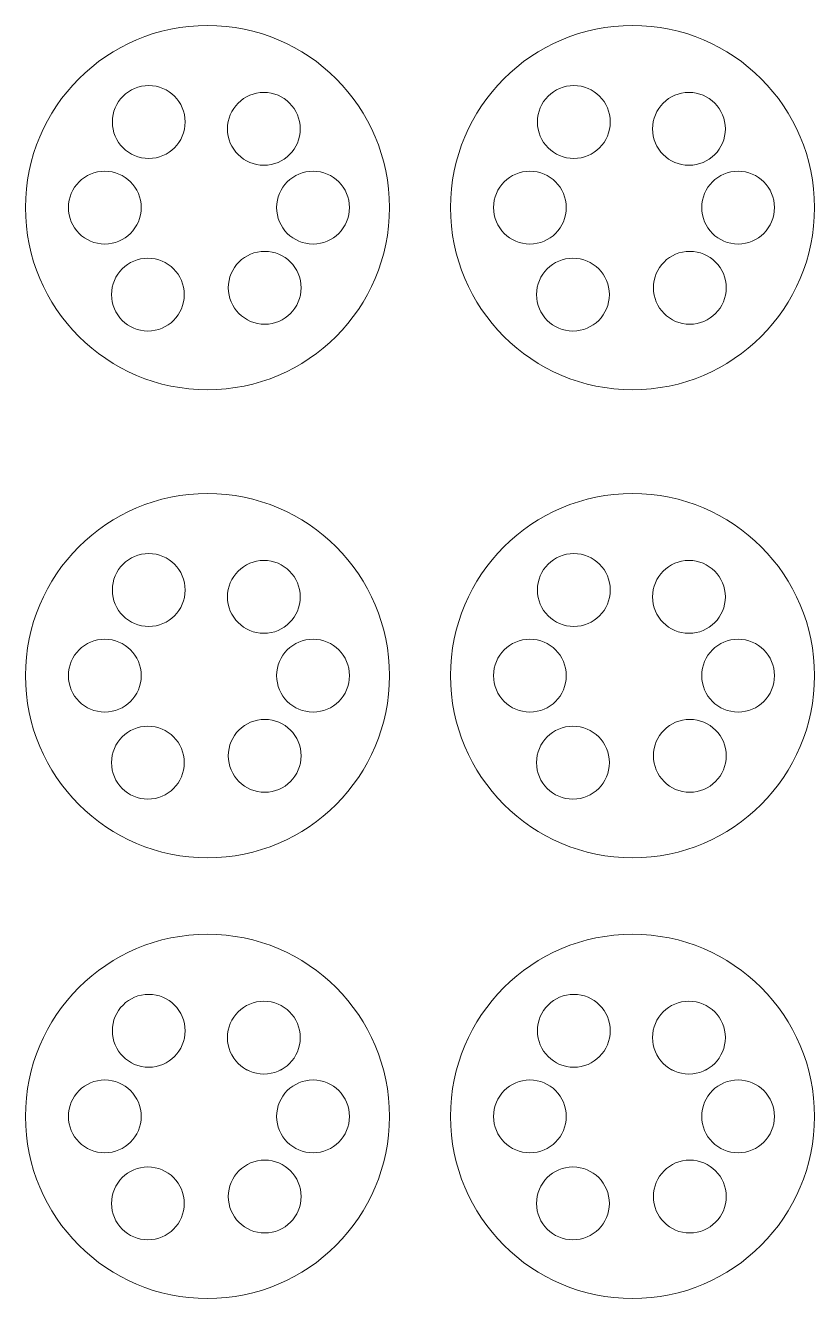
# Model space of a CAD drawing. Header units: millimetres. Extents: x -2444 to 3336, y -980 to 1690.
# Drawn here: x 1110.5 to 1190, y -862.5 to -734.4 of the extents above; entities that cross this region are included whole.
import ezdxf

# ---------------------------------------------------------------- set-up
doc = ezdxf.new("R2010")
doc.units = ezdxf.units.MM
doc.header["$MEASUREMENT"] = 0
doc.layers.add('Camada 1', color=7, linetype='Continuous')

msp = doc.modelspace()

# ---------------------------------------------------------------- linework, layer by layer
at = {"layer": 'Camada 1', "color": 250, "lineweight": 9}
for points in [[(1147.1929, -752.6824), (1147.1929, -762.8055), (1138.9866, -771.0119), (1128.8636, -771.0119), (1128.8636, -771.0119), (1118.7406, -771.0119), (1110.5342, -762.8055), (1110.5342, -752.6824), (1110.5342, -752.6824), (1110.5342, -742.5595), (1118.7406, -734.3532), (1128.8636, -734.3532), (1128.8636, -734.3532), (1138.9866, -734.3532), (1147.1929, -742.5595), (1147.1929, -752.6824)], [(1190, -752.6824), (1190, -762.8055), (1181.7937, -771.0119), (1171.6707, -771.0119), (1171.6707, -771.0119), (1161.5477, -771.0119), (1153.3413, -762.8055), (1153.3413, -752.6824), (1153.3413, -752.6824), (1153.3413, -742.5595), (1161.5477, -734.3532), (1171.6707, -734.3532), (1171.6707, -734.3532), (1181.7937, -734.3532), (1190, -742.5595), (1190, -752.6824)], [(1126.6173, -744.0665), (1126.6173, -746.0911), (1124.976, -747.7324), (1122.9514, -747.7324), (1122.9514, -747.7324), (1120.9268, -747.7324), (1119.2855, -746.0911), (1119.2855, -744.0665), (1119.2855, -744.0665), (1119.2855, -742.042), (1120.9268, -740.4007), (1122.9514, -740.4007), (1122.9514, -740.4007), (1124.976, -740.4007), (1126.6173, -742.042), (1126.6173, -744.0665)], [(1126.6173, -744.0665), (1126.6173, -746.0911), (1124.976, -747.7324), (1122.9514, -747.7324), (1122.9514, -747.7324), (1120.9268, -747.7324), (1119.2855, -746.0911), (1119.2855, -744.0665), (1119.2855, -744.0665), (1119.2855, -742.0419), (1120.9268, -740.4007), (1122.9514, -740.4007), (1122.9514, -740.4007), (1124.976, -740.4007), (1126.6173, -742.0419), (1126.6173, -744.0665)], [(1169.4244, -744.0665), (1169.4244, -746.0911), (1167.7831, -747.7324), (1165.7585, -747.7324), (1165.7585, -747.7324), (1163.7339, -747.7324), (1162.0926, -746.0911), (1162.0926, -744.0665), (1162.0926, -744.0665), (1162.0926, -742.042), (1163.7339, -740.4007), (1165.7585, -740.4007), (1165.7585, -740.4007), (1167.7831, -740.4007), (1169.4244, -742.042), (1169.4244, -744.0665)], [(1169.4244, -744.0665), (1169.4244, -746.0911), (1167.7831, -747.7324), (1165.7585, -747.7324), (1165.7585, -747.7324), (1163.7339, -747.7324), (1162.0926, -746.0911), (1162.0926, -744.0665), (1162.0926, -744.0665), (1162.0926, -742.0419), (1163.7339, -740.4007), (1165.7585, -740.4007), (1165.7585, -740.4007), (1167.7831, -740.4007), (1169.4244, -742.0419), (1169.4244, -744.0665)], [(1130.8785, -744.757), (1130.8785, -742.7325), (1132.5198, -741.0912), (1134.5444, -741.0912), (1134.5444, -741.0912), (1136.5689, -741.0912), (1138.2102, -742.7325), (1138.2102, -744.757), (1138.2102, -744.757), (1138.2102, -746.7816), (1136.5689, -748.4229), (1134.5444, -748.4229), (1134.5444, -748.4229), (1132.5198, -748.4229), (1130.8785, -746.7816), (1130.8785, -744.757)], [(1130.8785, -744.7571), (1130.8785, -742.7325), (1132.5197, -741.0912), (1134.5444, -741.0912), (1134.5444, -741.0912), (1136.569, -741.0912), (1138.2102, -742.7325), (1138.2102, -744.7571), (1138.2102, -744.7571), (1138.2102, -746.7817), (1136.569, -748.4229), (1134.5444, -748.4229), (1134.5444, -748.4229), (1132.5197, -748.4229), (1130.8785, -746.7817), (1130.8785, -744.7571)], [(1173.6856, -744.757), (1173.6856, -742.7325), (1175.3269, -741.0912), (1177.3515, -741.0912), (1177.3515, -741.0912), (1179.376, -741.0912), (1181.0173, -742.7325), (1181.0173, -744.757), (1181.0173, -744.757), (1181.0173, -746.7816), (1179.376, -748.4229), (1177.3515, -748.4229), (1177.3515, -748.4229), (1175.3269, -748.4229), (1173.6856, -746.7816), (1173.6856, -744.757)], [(1173.6856, -744.7571), (1173.6856, -742.7325), (1175.3268, -741.0912), (1177.3515, -741.0912), (1177.3515, -741.0912), (1179.3761, -741.0912), (1181.0173, -742.7325), (1181.0173, -744.7571), (1181.0173, -744.7571), (1181.0173, -746.7817), (1179.3761, -748.4229), (1177.3515, -748.4229), (1177.3515, -748.4229), (1175.3268, -748.4229), (1173.6856, -746.7817), (1173.6856, -744.7571)], [(1122.1917, -752.6825), (1122.1917, -754.7071), (1120.5504, -756.3484), (1118.5258, -756.3484), (1118.5258, -756.3484), (1116.5012, -756.3484), (1114.8599, -754.7071), (1114.8599, -752.6825), (1114.8599, -752.6825), (1114.8599, -750.6579), (1116.5012, -749.0166), (1118.5258, -749.0166), (1118.5258, -749.0166), (1120.5504, -749.0166), (1122.1917, -750.6579), (1122.1917, -752.6825)], [(1122.1917, -752.6825), (1122.1917, -754.7071), (1120.5504, -756.3484), (1118.5258, -756.3484), (1118.5258, -756.3484), (1116.5012, -756.3484), (1114.8599, -754.7071), (1114.8599, -752.6825), (1114.8599, -752.6825), (1114.8599, -750.6579), (1116.5012, -749.0166), (1118.5258, -749.0166), (1118.5258, -749.0166), (1120.5504, -749.0166), (1122.1917, -750.6579), (1122.1917, -752.6825)], [(1143.1605, -752.6825), (1143.1605, -754.7071), (1141.5192, -756.3484), (1139.4946, -756.3484), (1139.4946, -756.3484), (1137.47, -756.3484), (1135.8287, -754.7071), (1135.8287, -752.6825), (1135.8287, -752.6825), (1135.8287, -750.6579), (1137.47, -749.0166), (1139.4946, -749.0166), (1139.4946, -749.0166), (1141.5192, -749.0166), (1143.1605, -750.6579), (1143.1605, -752.6825)], [(1143.1605, -752.6825), (1143.1605, -754.7071), (1141.5192, -756.3484), (1139.4946, -756.3484), (1139.4946, -756.3484), (1137.47, -756.3484), (1135.8287, -754.7071), (1135.8287, -752.6825), (1135.8287, -752.6825), (1135.8287, -750.6579), (1137.47, -749.0166), (1139.4946, -749.0166), (1139.4946, -749.0166), (1141.5192, -749.0166), (1143.1605, -750.6579), (1143.1605, -752.6825)], [(1164.9988, -752.6825), (1164.9988, -754.7071), (1163.3575, -756.3484), (1161.3329, -756.3484), (1161.3329, -756.3484), (1159.3083, -756.3484), (1157.667, -754.7071), (1157.667, -752.6825), (1157.667, -752.6825), (1157.667, -750.6579), (1159.3083, -749.0166), (1161.3329, -749.0166), (1161.3329, -749.0166), (1163.3575, -749.0166), (1164.9988, -750.6579), (1164.9988, -752.6825)], [(1164.9988, -752.6825), (1164.9988, -754.7071), (1163.3575, -756.3484), (1161.3329, -756.3484), (1161.3329, -756.3484), (1159.3083, -756.3484), (1157.667, -754.7071), (1157.667, -752.6825), (1157.667, -752.6825), (1157.667, -750.6579), (1159.3083, -749.0166), (1161.3329, -749.0166), (1161.3329, -749.0166), (1163.3575, -749.0166), (1164.9988, -750.6579), (1164.9988, -752.6825)], [(1185.9676, -752.6825), (1185.9676, -754.7071), (1184.3263, -756.3484), (1182.3017, -756.3484), (1182.3017, -756.3484), (1180.2771, -756.3484), (1178.6358, -754.7071), (1178.6358, -752.6825), (1178.6358, -752.6825), (1178.6358, -750.6579), (1180.2771, -749.0166), (1182.3017, -749.0166), (1182.3017, -749.0166), (1184.3263, -749.0166), (1185.9676, -750.6579), (1185.9676, -752.6825)], [(1185.9676, -752.6825), (1185.9676, -754.7071), (1184.3263, -756.3484), (1182.3017, -756.3484), (1182.3017, -756.3484), (1180.2771, -756.3484), (1178.6358, -754.7071), (1178.6358, -752.6825), (1178.6358, -752.6825), (1178.6358, -750.6579), (1180.2771, -749.0166), (1182.3017, -749.0166), (1182.3017, -749.0166), (1184.3263, -749.0166), (1185.9676, -750.6579), (1185.9676, -752.6825)], [(1130.9651, -760.7493), (1130.9651, -762.7739), (1132.6064, -764.4152), (1134.631, -764.4152), (1134.631, -764.4152), (1136.6556, -764.4152), (1138.2969, -762.7739), (1138.2969, -760.7493), (1138.2969, -760.7493), (1138.2969, -758.7248), (1136.6556, -757.0835), (1134.631, -757.0835), (1134.631, -757.0835), (1132.6064, -757.0835), (1130.9651, -758.7248), (1130.9651, -760.7493)], [(1130.9651, -760.7493), (1130.9651, -762.7739), (1132.6064, -764.4152), (1134.631, -764.4152), (1134.631, -764.4152), (1136.6556, -764.4152), (1138.2969, -762.7739), (1138.2969, -760.7493), (1138.2969, -760.7493), (1138.2969, -758.7247), (1136.6556, -757.0835), (1134.631, -757.0835), (1134.631, -757.0835), (1132.6064, -757.0835), (1130.9651, -758.7247), (1130.9651, -760.7493)], [(1173.7722, -760.7493), (1173.7722, -762.7739), (1175.4135, -764.4152), (1177.4381, -764.4152), (1177.4381, -764.4152), (1179.4627, -764.4152), (1181.104, -762.7739), (1181.104, -760.7493), (1181.104, -760.7493), (1181.104, -758.7248), (1179.4627, -757.0835), (1177.4381, -757.0835), (1177.4381, -757.0835), (1175.4135, -757.0835), (1173.7722, -758.7248), (1173.7722, -760.7493)], [(1173.7722, -760.7493), (1173.7722, -762.7739), (1175.4135, -764.4152), (1177.4381, -764.4152), (1177.4381, -764.4152), (1179.4627, -764.4152), (1181.104, -762.7739), (1181.104, -760.7493), (1181.104, -760.7493), (1181.104, -758.7247), (1179.4627, -757.0835), (1177.4381, -757.0835), (1177.4381, -757.0835), (1175.4135, -757.0835), (1173.7722, -758.7247), (1173.7722, -760.7493)], [(1126.5306, -761.4398), (1126.5306, -759.4153), (1124.8893, -757.774), (1122.8647, -757.774), (1122.8647, -757.774), (1120.8401, -757.774), (1119.1989, -759.4153), (1119.1989, -761.4398), (1119.1989, -761.4398), (1119.1989, -763.4644), (1120.8401, -765.1057), (1122.8647, -765.1057), (1122.8647, -765.1057), (1124.8893, -765.1057), (1126.5306, -763.4644), (1126.5306, -761.4398)], [(1126.5306, -761.4399), (1126.5306, -759.4153), (1124.8893, -757.774), (1122.8647, -757.774), (1122.8647, -757.774), (1120.8401, -757.774), (1119.1989, -759.4153), (1119.1989, -761.4399), (1119.1989, -761.4399), (1119.1989, -763.4645), (1120.8401, -765.1057), (1122.8647, -765.1057), (1122.8647, -765.1057), (1124.8893, -765.1057), (1126.5306, -763.4645), (1126.5306, -761.4399)], [(1169.3377, -761.4398), (1169.3377, -759.4153), (1167.6964, -757.774), (1165.6718, -757.774), (1165.6718, -757.774), (1163.6472, -757.774), (1162.006, -759.4153), (1162.006, -761.4398), (1162.006, -761.4398), (1162.006, -763.4644), (1163.6472, -765.1057), (1165.6718, -765.1057), (1165.6718, -765.1057), (1167.6964, -765.1057), (1169.3377, -763.4644), (1169.3377, -761.4398)], [(1169.3377, -761.4399), (1169.3377, -759.4153), (1167.6964, -757.774), (1165.6718, -757.774), (1165.6718, -757.774), (1163.6472, -757.774), (1162.006, -759.4153), (1162.006, -761.4399), (1162.006, -761.4399), (1162.006, -763.4645), (1163.6472, -765.1057), (1165.6718, -765.1057), (1165.6718, -765.1057), (1167.6964, -765.1057), (1169.3377, -763.4645), (1169.3377, -761.4399)], [(1147.1929, -799.7807), (1147.1929, -809.9038), (1138.9866, -818.1102), (1128.8636, -818.1102), (1128.8636, -818.1102), (1118.7406, -818.1102), (1110.5342, -809.9038), (1110.5342, -799.7807), (1110.5342, -799.7807), (1110.5342, -789.6578), (1118.7406, -781.4515), (1128.8636, -781.4515), (1128.8636, -781.4515), (1138.9866, -781.4515), (1147.1929, -789.6578), (1147.1929, -799.7807)], [(1190, -799.7807), (1190, -809.9038), (1181.7937, -818.1102), (1171.6707, -818.1102), (1171.6707, -818.1102), (1161.5477, -818.1102), (1153.3413, -809.9038), (1153.3413, -799.7807), (1153.3413, -799.7807), (1153.3413, -789.6578), (1161.5477, -781.4515), (1171.6707, -781.4515), (1171.6707, -781.4515), (1181.7937, -781.4515), (1190, -789.6578), (1190, -799.7807)], [(1126.6173, -791.1648), (1126.6173, -793.1894), (1124.976, -794.8307), (1122.9514, -794.8307), (1122.9514, -794.8307), (1120.9268, -794.8307), (1119.2855, -793.1894), (1119.2855, -791.1648), (1119.2855, -791.1648), (1119.2855, -789.1403), (1120.9268, -787.499), (1122.9514, -787.499), (1122.9514, -787.499), (1124.976, -787.499), (1126.6173, -789.1403), (1126.6173, -791.1648)], [(1126.6173, -791.1648), (1126.6173, -793.1894), (1124.976, -794.8307), (1122.9514, -794.8307), (1122.9514, -794.8307), (1120.9268, -794.8307), (1119.2855, -793.1894), (1119.2855, -791.1648), (1119.2855, -791.1648), (1119.2855, -789.1402), (1120.9268, -787.499), (1122.9514, -787.499), (1122.9514, -787.499), (1124.976, -787.499), (1126.6173, -789.1402), (1126.6173, -791.1648)], [(1169.4244, -791.1648), (1169.4244, -793.1894), (1167.7831, -794.8307), (1165.7585, -794.8307), (1165.7585, -794.8307), (1163.7339, -794.8307), (1162.0926, -793.1894), (1162.0926, -791.1648), (1162.0926, -791.1648), (1162.0926, -789.1403), (1163.7339, -787.499), (1165.7585, -787.499), (1165.7585, -787.499), (1167.7831, -787.499), (1169.4244, -789.1403), (1169.4244, -791.1648)], [(1169.4244, -791.1648), (1169.4244, -793.1894), (1167.7831, -794.8307), (1165.7585, -794.8307), (1165.7585, -794.8307), (1163.7339, -794.8307), (1162.0926, -793.1894), (1162.0926, -791.1648), (1162.0926, -791.1648), (1162.0926, -789.1402), (1163.7339, -787.499), (1165.7585, -787.499), (1165.7585, -787.499), (1167.7831, -787.499), (1169.4244, -789.1402), (1169.4244, -791.1648)], [(1130.8785, -791.8553), (1130.8785, -789.8308), (1132.5198, -788.1895), (1134.5444, -788.1895), (1134.5444, -788.1895), (1136.5689, -788.1895), (1138.2102, -789.8308), (1138.2102, -791.8553), (1138.2102, -791.8553), (1138.2102, -793.8799), (1136.5689, -795.5212), (1134.5444, -795.5212), (1134.5444, -795.5212), (1132.5198, -795.5212), (1130.8785, -793.8799), (1130.8785, -791.8553)], [(1130.8785, -791.8554), (1130.8785, -789.8308), (1132.5197, -788.1895), (1134.5444, -788.1895), (1134.5444, -788.1895), (1136.569, -788.1895), (1138.2102, -789.8308), (1138.2102, -791.8554), (1138.2102, -791.8554), (1138.2102, -793.88), (1136.569, -795.5212), (1134.5444, -795.5212), (1134.5444, -795.5212), (1132.5197, -795.5212), (1130.8785, -793.88), (1130.8785, -791.8554)], [(1173.6856, -791.8553), (1173.6856, -789.8308), (1175.3269, -788.1895), (1177.3515, -788.1895), (1177.3515, -788.1895), (1179.376, -788.1895), (1181.0173, -789.8308), (1181.0173, -791.8553), (1181.0173, -791.8553), (1181.0173, -793.8799), (1179.376, -795.5212), (1177.3515, -795.5212), (1177.3515, -795.5212), (1175.3269, -795.5212), (1173.6856, -793.8799), (1173.6856, -791.8553)], [(1173.6856, -791.8554), (1173.6856, -789.8308), (1175.3268, -788.1895), (1177.3515, -788.1895), (1177.3515, -788.1895), (1179.3761, -788.1895), (1181.0173, -789.8308), (1181.0173, -791.8554), (1181.0173, -791.8554), (1181.0173, -793.88), (1179.3761, -795.5212), (1177.3515, -795.5212), (1177.3515, -795.5212), (1175.3268, -795.5212), (1173.6856, -793.88), (1173.6856, -791.8554)], [(1122.1917, -799.7808), (1122.1917, -801.8054), (1120.5504, -803.4467), (1118.5258, -803.4467), (1118.5258, -803.4467), (1116.5012, -803.4467), (1114.8599, -801.8054), (1114.8599, -799.7808), (1114.8599, -799.7808), (1114.8599, -797.7562), (1116.5012, -796.1149), (1118.5258, -796.1149), (1118.5258, -796.1149), (1120.5504, -796.1149), (1122.1917, -797.7562), (1122.1917, -799.7808)], [(1122.1917, -799.7808), (1122.1917, -801.8054), (1120.5504, -803.4467), (1118.5258, -803.4467), (1118.5258, -803.4467), (1116.5012, -803.4467), (1114.8599, -801.8054), (1114.8599, -799.7808), (1114.8599, -799.7808), (1114.8599, -797.7562), (1116.5012, -796.1149), (1118.5258, -796.1149), (1118.5258, -796.1149), (1120.5504, -796.1149), (1122.1917, -797.7562), (1122.1917, -799.7808)], [(1143.1605, -799.7808), (1143.1605, -801.8054), (1141.5192, -803.4467), (1139.4946, -803.4467), (1139.4946, -803.4467), (1137.47, -803.4467), (1135.8287, -801.8054), (1135.8287, -799.7808), (1135.8287, -799.7808), (1135.8287, -797.7562), (1137.47, -796.1149), (1139.4946, -796.1149), (1139.4946, -796.1149), (1141.5192, -796.1149), (1143.1605, -797.7562), (1143.1605, -799.7808)], [(1143.1605, -799.7808), (1143.1605, -801.8054), (1141.5192, -803.4467), (1139.4946, -803.4467), (1139.4946, -803.4467), (1137.47, -803.4467), (1135.8287, -801.8054), (1135.8287, -799.7808), (1135.8287, -799.7808), (1135.8287, -797.7562), (1137.47, -796.1149), (1139.4946, -796.1149), (1139.4946, -796.1149), (1141.5192, -796.1149), (1143.1605, -797.7562), (1143.1605, -799.7808)], [(1164.9988, -799.7808), (1164.9988, -801.8054), (1163.3575, -803.4467), (1161.3329, -803.4467), (1161.3329, -803.4467), (1159.3083, -803.4467), (1157.667, -801.8054), (1157.667, -799.7808), (1157.667, -799.7808), (1157.667, -797.7562), (1159.3083, -796.1149), (1161.3329, -796.1149), (1161.3329, -796.1149), (1163.3575, -796.1149), (1164.9988, -797.7562), (1164.9988, -799.7808)], [(1164.9988, -799.7808), (1164.9988, -801.8054), (1163.3575, -803.4467), (1161.3329, -803.4467), (1161.3329, -803.4467), (1159.3083, -803.4467), (1157.667, -801.8054), (1157.667, -799.7808), (1157.667, -799.7808), (1157.667, -797.7562), (1159.3083, -796.1149), (1161.3329, -796.1149), (1161.3329, -796.1149), (1163.3575, -796.1149), (1164.9988, -797.7562), (1164.9988, -799.7808)], [(1185.9676, -799.7808), (1185.9676, -801.8054), (1184.3263, -803.4467), (1182.3017, -803.4467), (1182.3017, -803.4467), (1180.2771, -803.4467), (1178.6358, -801.8054), (1178.6358, -799.7808), (1178.6358, -799.7808), (1178.6358, -797.7562), (1180.2771, -796.1149), (1182.3017, -796.1149), (1182.3017, -796.1149), (1184.3263, -796.1149), (1185.9676, -797.7562), (1185.9676, -799.7808)], [(1185.9676, -799.7808), (1185.9676, -801.8054), (1184.3263, -803.4467), (1182.3017, -803.4467), (1182.3017, -803.4467), (1180.2771, -803.4467), (1178.6358, -801.8054), (1178.6358, -799.7808), (1178.6358, -799.7808), (1178.6358, -797.7562), (1180.2771, -796.1149), (1182.3017, -796.1149), (1182.3017, -796.1149), (1184.3263, -796.1149), (1185.9676, -797.7562), (1185.9676, -799.7808)], [(1130.9651, -807.8476), (1130.9651, -809.8722), (1132.6064, -811.5135), (1134.631, -811.5135), (1134.631, -811.5135), (1136.6556, -811.5135), (1138.2969, -809.8722), (1138.2969, -807.8476), (1138.2969, -807.8476), (1138.2969, -805.8231), (1136.6556, -804.1818), (1134.631, -804.1818), (1134.631, -804.1818), (1132.6064, -804.1818), (1130.9651, -805.8231), (1130.9651, -807.8476)], [(1130.9651, -807.8476), (1130.9651, -809.8722), (1132.6064, -811.5135), (1134.631, -811.5135), (1134.631, -811.5135), (1136.6556, -811.5135), (1138.2969, -809.8722), (1138.2969, -807.8476), (1138.2969, -807.8476), (1138.2969, -805.823), (1136.6556, -804.1818), (1134.631, -804.1818), (1134.631, -804.1818), (1132.6064, -804.1818), (1130.9651, -805.823), (1130.9651, -807.8476)], [(1173.7722, -807.8476), (1173.7722, -809.8722), (1175.4135, -811.5135), (1177.4381, -811.5135), (1177.4381, -811.5135), (1179.4627, -811.5135), (1181.104, -809.8722), (1181.104, -807.8476), (1181.104, -807.8476), (1181.104, -805.8231), (1179.4627, -804.1818), (1177.4381, -804.1818), (1177.4381, -804.1818), (1175.4135, -804.1818), (1173.7722, -805.8231), (1173.7722, -807.8476)], [(1173.7722, -807.8476), (1173.7722, -809.8722), (1175.4135, -811.5135), (1177.4381, -811.5135), (1177.4381, -811.5135), (1179.4627, -811.5135), (1181.104, -809.8722), (1181.104, -807.8476), (1181.104, -807.8476), (1181.104, -805.823), (1179.4627, -804.1818), (1177.4381, -804.1818), (1177.4381, -804.1818), (1175.4135, -804.1818), (1173.7722, -805.823), (1173.7722, -807.8476)], [(1126.5306, -808.5381), (1126.5306, -806.5136), (1124.8893, -804.8723), (1122.8647, -804.8723), (1122.8647, -804.8723), (1120.8401, -804.8723), (1119.1989, -806.5136), (1119.1989, -808.5381), (1119.1989, -808.5381), (1119.1989, -810.5627), (1120.8401, -812.204), (1122.8647, -812.204), (1122.8647, -812.204), (1124.8893, -812.204), (1126.5306, -810.5627), (1126.5306, -808.5381)], [(1126.5306, -808.5382), (1126.5306, -806.5136), (1124.8893, -804.8723), (1122.8647, -804.8723), (1122.8647, -804.8723), (1120.8401, -804.8723), (1119.1989, -806.5136), (1119.1989, -808.5382), (1119.1989, -808.5382), (1119.1989, -810.5628), (1120.8401, -812.204), (1122.8647, -812.204), (1122.8647, -812.204), (1124.8893, -812.204), (1126.5306, -810.5628), (1126.5306, -808.5382)], [(1169.3377, -808.5381), (1169.3377, -806.5136), (1167.6964, -804.8723), (1165.6718, -804.8723), (1165.6718, -804.8723), (1163.6472, -804.8723), (1162.006, -806.5136), (1162.006, -808.5381), (1162.006, -808.5381), (1162.006, -810.5627), (1163.6472, -812.204), (1165.6718, -812.204), (1165.6718, -812.204), (1167.6964, -812.204), (1169.3377, -810.5627), (1169.3377, -808.5381)], [(1169.3377, -808.5382), (1169.3377, -806.5136), (1167.6964, -804.8723), (1165.6718, -804.8723), (1165.6718, -804.8723), (1163.6472, -804.8723), (1162.006, -806.5136), (1162.006, -808.5382), (1162.006, -808.5382), (1162.006, -810.5628), (1163.6472, -812.204), (1165.6718, -812.204), (1165.6718, -812.204), (1167.6964, -812.204), (1169.3377, -810.5628), (1169.3377, -808.5382)], [(1147.1929, -844.1339), (1147.1929, -854.257), (1138.9866, -862.4634), (1128.8636, -862.4634), (1128.8636, -862.4634), (1118.7406, -862.4634), (1110.5342, -854.257), (1110.5342, -844.1339), (1110.5342, -844.1339), (1110.5342, -834.011), (1118.7406, -825.8047), (1128.8636, -825.8047), (1128.8636, -825.8047), (1138.9866, -825.8047), (1147.1929, -834.011), (1147.1929, -844.1339)], [(1190, -844.1339), (1190, -854.257), (1181.7937, -862.4634), (1171.6707, -862.4634), (1171.6707, -862.4634), (1161.5477, -862.4634), (1153.3413, -854.257), (1153.3413, -844.1339), (1153.3413, -844.1339), (1153.3413, -834.011), (1161.5477, -825.8047), (1171.6707, -825.8047), (1171.6707, -825.8047), (1181.7937, -825.8047), (1190, -834.011), (1190, -844.1339)], [(1126.6173, -835.518), (1126.6173, -837.5426), (1124.976, -839.1839), (1122.9514, -839.1839), (1122.9514, -839.1839), (1120.9268, -839.1839), (1119.2855, -837.5426), (1119.2855, -835.518), (1119.2855, -835.518), (1119.2855, -833.4935), (1120.9268, -831.8522), (1122.9514, -831.8522), (1122.9514, -831.8522), (1124.976, -831.8522), (1126.6173, -833.4935), (1126.6173, -835.518)], [(1126.6173, -835.518), (1126.6173, -837.5426), (1124.976, -839.1839), (1122.9514, -839.1839), (1122.9514, -839.1839), (1120.9268, -839.1839), (1119.2855, -837.5426), (1119.2855, -835.518), (1119.2855, -835.518), (1119.2855, -833.4934), (1120.9268, -831.8522), (1122.9514, -831.8522), (1122.9514, -831.8522), (1124.976, -831.8522), (1126.6173, -833.4934), (1126.6173, -835.518)], [(1130.8785, -836.2085), (1130.8785, -834.184), (1132.5198, -832.5427), (1134.5444, -832.5427), (1134.5444, -832.5427), (1136.5689, -832.5427), (1138.2102, -834.184), (1138.2102, -836.2085), (1138.2102, -836.2085), (1138.2102, -838.2331), (1136.5689, -839.8744), (1134.5444, -839.8744), (1134.5444, -839.8744), (1132.5198, -839.8744), (1130.8785, -838.2331), (1130.8785, -836.2085)], [(1130.8785, -836.2086), (1130.8785, -834.184), (1132.5197, -832.5427), (1134.5444, -832.5427), (1134.5444, -832.5427), (1136.569, -832.5427), (1138.2102, -834.184), (1138.2102, -836.2086), (1138.2102, -836.2086), (1138.2102, -838.2332), (1136.569, -839.8744), (1134.5444, -839.8744), (1134.5444, -839.8744), (1132.5197, -839.8744), (1130.8785, -838.2332), (1130.8785, -836.2086)], [(1169.4244, -835.518), (1169.4244, -837.5426), (1167.7831, -839.1839), (1165.7585, -839.1839), (1165.7585, -839.1839), (1163.7339, -839.1839), (1162.0926, -837.5426), (1162.0926, -835.518), (1162.0926, -835.518), (1162.0926, -833.4935), (1163.7339, -831.8522), (1165.7585, -831.8522), (1165.7585, -831.8522), (1167.7831, -831.8522), (1169.4244, -833.4935), (1169.4244, -835.518)], [(1169.4244, -835.518), (1169.4244, -837.5426), (1167.7831, -839.1839), (1165.7585, -839.1839), (1165.7585, -839.1839), (1163.7339, -839.1839), (1162.0926, -837.5426), (1162.0926, -835.518), (1162.0926, -835.518), (1162.0926, -833.4934), (1163.7339, -831.8522), (1165.7585, -831.8522), (1165.7585, -831.8522), (1167.7831, -831.8522), (1169.4244, -833.4934), (1169.4244, -835.518)], [(1173.6856, -836.2085), (1173.6856, -834.184), (1175.3269, -832.5427), (1177.3515, -832.5427), (1177.3515, -832.5427), (1179.376, -832.5427), (1181.0173, -834.184), (1181.0173, -836.2085), (1181.0173, -836.2085), (1181.0173, -838.2331), (1179.376, -839.8744), (1177.3515, -839.8744), (1177.3515, -839.8744), (1175.3269, -839.8744), (1173.6856, -838.2331), (1173.6856, -836.2085)], [(1173.6856, -836.2086), (1173.6856, -834.184), (1175.3268, -832.5427), (1177.3515, -832.5427), (1177.3515, -832.5427), (1179.3761, -832.5427), (1181.0173, -834.184), (1181.0173, -836.2086), (1181.0173, -836.2086), (1181.0173, -838.2332), (1179.3761, -839.8744), (1177.3515, -839.8744), (1177.3515, -839.8744), (1175.3268, -839.8744), (1173.6856, -838.2332), (1173.6856, -836.2086)], [(1122.1917, -844.134), (1122.1917, -846.1586), (1120.5504, -847.7999), (1118.5258, -847.7999), (1118.5258, -847.7999), (1116.5012, -847.7999), (1114.8599, -846.1586), (1114.8599, -844.134), (1114.8599, -844.134), (1114.8599, -842.1094), (1116.5012, -840.4681), (1118.5258, -840.4681), (1118.5258, -840.4681), (1120.5504, -840.4681), (1122.1917, -842.1094), (1122.1917, -844.134)], [(1122.1917, -844.134), (1122.1917, -846.1586), (1120.5504, -847.7999), (1118.5258, -847.7999), (1118.5258, -847.7999), (1116.5012, -847.7999), (1114.8599, -846.1586), (1114.8599, -844.134), (1114.8599, -844.134), (1114.8599, -842.1094), (1116.5012, -840.4681), (1118.5258, -840.4681), (1118.5258, -840.4681), (1120.5504, -840.4681), (1122.1917, -842.1094), (1122.1917, -844.134)], [(1143.1605, -844.134), (1143.1605, -846.1586), (1141.5192, -847.7999), (1139.4946, -847.7999), (1139.4946, -847.7999), (1137.47, -847.7999), (1135.8287, -846.1586), (1135.8287, -844.134), (1135.8287, -844.134), (1135.8287, -842.1094), (1137.47, -840.4681), (1139.4946, -840.4681), (1139.4946, -840.4681), (1141.5192, -840.4681), (1143.1605, -842.1094), (1143.1605, -844.134)], [(1143.1605, -844.134), (1143.1605, -846.1586), (1141.5192, -847.7999), (1139.4946, -847.7999), (1139.4946, -847.7999), (1137.47, -847.7999), (1135.8287, -846.1586), (1135.8287, -844.134), (1135.8287, -844.134), (1135.8287, -842.1094), (1137.47, -840.4681), (1139.4946, -840.4681), (1139.4946, -840.4681), (1141.5192, -840.4681), (1143.1605, -842.1094), (1143.1605, -844.134)], [(1164.9988, -844.134), (1164.9988, -846.1586), (1163.3575, -847.7999), (1161.3329, -847.7999), (1161.3329, -847.7999), (1159.3083, -847.7999), (1157.667, -846.1586), (1157.667, -844.134), (1157.667, -844.134), (1157.667, -842.1094), (1159.3083, -840.4681), (1161.3329, -840.4681), (1161.3329, -840.4681), (1163.3575, -840.4681), (1164.9988, -842.1094), (1164.9988, -844.134)], [(1164.9988, -844.134), (1164.9988, -846.1586), (1163.3575, -847.7999), (1161.3329, -847.7999), (1161.3329, -847.7999), (1159.3083, -847.7999), (1157.667, -846.1586), (1157.667, -844.134), (1157.667, -844.134), (1157.667, -842.1094), (1159.3083, -840.4681), (1161.3329, -840.4681), (1161.3329, -840.4681), (1163.3575, -840.4681), (1164.9988, -842.1094), (1164.9988, -844.134)], [(1185.9676, -844.134), (1185.9676, -846.1586), (1184.3263, -847.7999), (1182.3017, -847.7999), (1182.3017, -847.7999), (1180.2771, -847.7999), (1178.6358, -846.1586), (1178.6358, -844.134), (1178.6358, -844.134), (1178.6358, -842.1094), (1180.2771, -840.4681), (1182.3017, -840.4681), (1182.3017, -840.4681), (1184.3263, -840.4681), (1185.9676, -842.1094), (1185.9676, -844.134)], [(1185.9676, -844.134), (1185.9676, -846.1586), (1184.3263, -847.7999), (1182.3017, -847.7999), (1182.3017, -847.7999), (1180.2771, -847.7999), (1178.6358, -846.1586), (1178.6358, -844.134), (1178.6358, -844.134), (1178.6358, -842.1094), (1180.2771, -840.4681), (1182.3017, -840.4681), (1182.3017, -840.4681), (1184.3263, -840.4681), (1185.9676, -842.1094), (1185.9676, -844.134)], [(1126.5306, -852.8913), (1126.5306, -850.8668), (1124.8893, -849.2255), (1122.8647, -849.2255), (1122.8647, -849.2255), (1120.8401, -849.2255), (1119.1989, -850.8668), (1119.1989, -852.8913), (1119.1989, -852.8913), (1119.1989, -854.9159), (1120.8401, -856.5572), (1122.8647, -856.5572), (1122.8647, -856.5572), (1124.8893, -856.5572), (1126.5306, -854.9159), (1126.5306, -852.8913)], [(1126.5306, -852.8914), (1126.5306, -850.8668), (1124.8893, -849.2255), (1122.8647, -849.2255), (1122.8647, -849.2255), (1120.8401, -849.2255), (1119.1989, -850.8668), (1119.1989, -852.8914), (1119.1989, -852.8914), (1119.1989, -854.916), (1120.8401, -856.5572), (1122.8647, -856.5572), (1122.8647, -856.5572), (1124.8893, -856.5572), (1126.5306, -854.916), (1126.5306, -852.8914)], [(1130.9651, -852.2008), (1130.9651, -854.2254), (1132.6064, -855.8667), (1134.631, -855.8667), (1134.631, -855.8667), (1136.6556, -855.8667), (1138.2969, -854.2254), (1138.2969, -852.2008), (1138.2969, -852.2008), (1138.2969, -850.1763), (1136.6556, -848.535), (1134.631, -848.535), (1134.631, -848.535), (1132.6064, -848.535), (1130.9651, -850.1763), (1130.9651, -852.2008)], [(1130.9651, -852.2008), (1130.9651, -854.2254), (1132.6064, -855.8667), (1134.631, -855.8667), (1134.631, -855.8667), (1136.6556, -855.8667), (1138.2969, -854.2254), (1138.2969, -852.2008), (1138.2969, -852.2008), (1138.2969, -850.1762), (1136.6556, -848.535), (1134.631, -848.535), (1134.631, -848.535), (1132.6064, -848.535), (1130.9651, -850.1762), (1130.9651, -852.2008)], [(1169.3377, -852.8913), (1169.3377, -850.8668), (1167.6964, -849.2255), (1165.6718, -849.2255), (1165.6718, -849.2255), (1163.6472, -849.2255), (1162.006, -850.8668), (1162.006, -852.8913), (1162.006, -852.8913), (1162.006, -854.9159), (1163.6472, -856.5572), (1165.6718, -856.5572), (1165.6718, -856.5572), (1167.6964, -856.5572), (1169.3377, -854.9159), (1169.3377, -852.8913)], [(1169.3377, -852.8914), (1169.3377, -850.8668), (1167.6964, -849.2255), (1165.6718, -849.2255), (1165.6718, -849.2255), (1163.6472, -849.2255), (1162.006, -850.8668), (1162.006, -852.8914), (1162.006, -852.8914), (1162.006, -854.916), (1163.6472, -856.5572), (1165.6718, -856.5572), (1165.6718, -856.5572), (1167.6964, -856.5572), (1169.3377, -854.916), (1169.3377, -852.8914)], [(1173.7722, -852.2008), (1173.7722, -854.2254), (1175.4135, -855.8667), (1177.4381, -855.8667), (1177.4381, -855.8667), (1179.4627, -855.8667), (1181.104, -854.2254), (1181.104, -852.2008), (1181.104, -852.2008), (1181.104, -850.1763), (1179.4627, -848.535), (1177.4381, -848.535), (1177.4381, -848.535), (1175.4135, -848.535), (1173.7722, -850.1763), (1173.7722, -852.2008)], [(1173.7722, -852.2008), (1173.7722, -854.2254), (1175.4135, -855.8667), (1177.4381, -855.8667), (1177.4381, -855.8667), (1179.4627, -855.8667), (1181.104, -854.2254), (1181.104, -852.2008), (1181.104, -852.2008), (1181.104, -850.1762), (1179.4627, -848.535), (1177.4381, -848.535), (1177.4381, -848.535), (1175.4135, -848.535), (1173.7722, -850.1762), (1173.7722, -852.2008)]]:
    msp.add_open_spline(points, degree=3, knots=[0, 0, 0, 0, 0.2, 0.2, 0.2, 0.2, 0.4, 0.4, 0.4, 0.4, 0.6, 0.6, 0.6, 0.6, 1, 1, 1, 1], dxfattribs=at)

doc.saveas('drawing.dxf')
